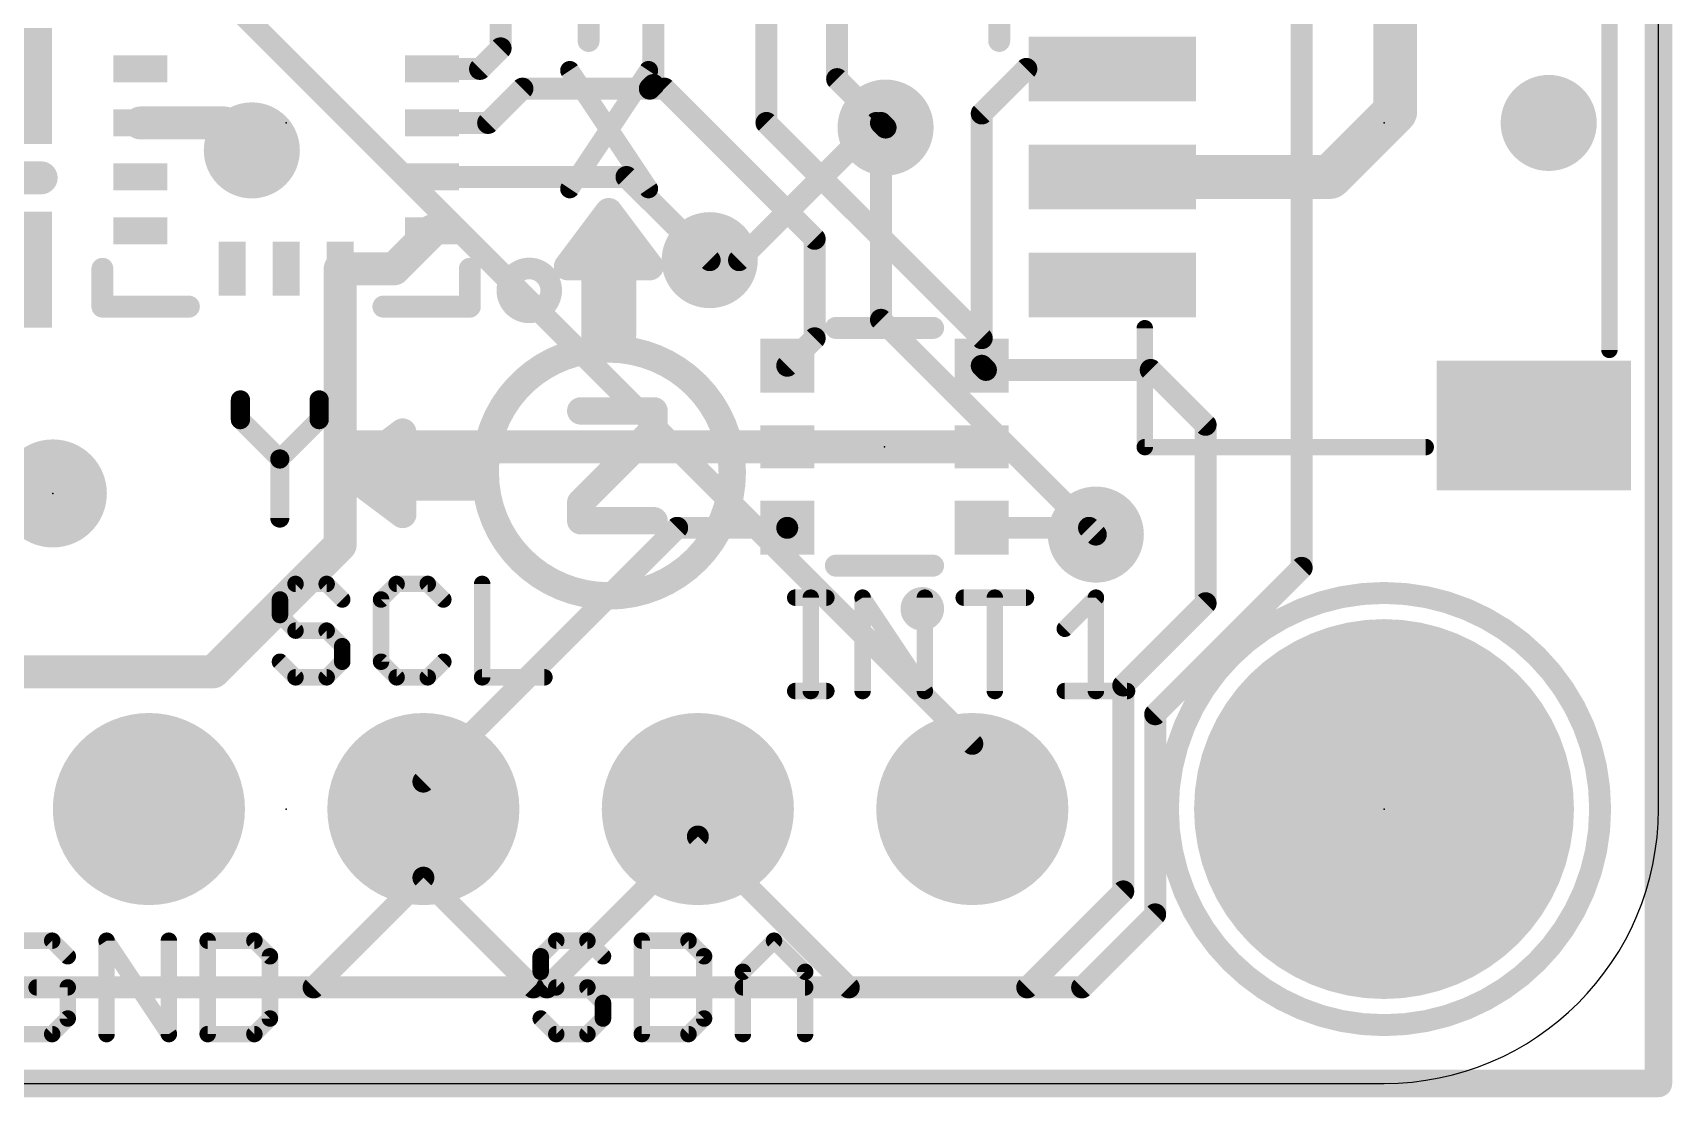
# Model space of a CAD drawing. Extents: x -0.1 to 25.5, y -0.1 to 17.9.
# Drawn here: x 10.36 to 25.53, y -0.13 to 9.72 of the extents above; entities that cross this region are included whole.
import ezdxf

# ---------------------------------------------------------------- set-up
doc = ezdxf.new("R2010")
doc.units = 0
for name, color, linetype in [('1', 12, 'CONTINUOUS'), ('16', 5, 'CONTINUOUS'), ('17', 110, 'CONTINUOUS'), ('18', 110, 'CONTINUOUS'), ('20', 53, 'CONTINUOUS'), ('21', 40, 'CONTINUOUS'), ('23', 40, 'CONTINUOUS')]:
    doc.layers.add(name, color=color, linetype=linetype)

# ---------------------------------------------------------------- blocks, each defined once
blk = doc.blocks.new('RECT')
blk.add_solid([(-0.5, -0.5), (0.5, -0.5), (-0.5, 0.5), (0.5, 0.5)])
blk = doc.blocks.new('PIE')
at = {"const_width": 0.5}
blk.add_lwpolyline([(0, -0.25, 1), (0, 0.25, 1), (0, -0.25)], format="xyb", dxfattribs=at)
blk = doc.blocks.new('ROUNDP')
at = {"const_width": 0.5}
blk.add_lwpolyline([(0, -0.25, 1), (0, 0.25, 1), (0, -0.25)], format="xyb", dxfattribs=at)
blk = doc.blocks.new('ROUNDV')
at = {"const_width": 0.5}
blk.add_lwpolyline([(0, -0.25, 1), (0, 0.25, 1), (0, -0.25)], format="xyb", dxfattribs=at)

msp = doc.modelspace()

# ---------------------------------------------------------------- linework, layer by layer
at = {"layer": '1'}
for points, const_width in [([(25.4, 17.78), (25.4, 0)], 0.254), ([(22.9631, 8.9931), (22.9631, 10.8981)], 0.4064), ([(14.685, 10.8115), (14.685, 9.5805)], 0.2032), ([(16.099, 10.199), (16.099, 9.241)], 0.2032), ([(17.799, 9.2957), (17.799, 10.199)], 0.2032), ([(17.145, 10.053), (17.145, 8.89)], 0.2032), ([(14.685, 9.5805), (14.4945, 9.39)], 0.2032), ([(14.4945, 9.39), (14.05, 9.39)], 0.2032), ([(19.55, 9.39), (19.1372, 8.9772)], 0.2032), ([(20.346, 9.39), (19.55, 9.39)], 0.2032), ([(14.8867, 9.2075), (14.5692, 8.89)], 0.2032), ([(16.0655, 9.2075), (14.8867, 9.2075)], 0.2032), ([(16.099, 9.241), (16.0655, 9.2075)], 0.2032), ([(16.2015, 9.2075), (16.0655, 9.2075)], 0.2032), ([(17.5912, 7.8178), (16.2015, 9.2075)], 0.2032), ([(18.2474, 8.8473), (17.799, 9.2957)], 0.2032), ([(22.36, 8.39), (22.9631, 8.9931)], 0.4064), ([(11.35, 8.89), (12.1285, 8.89)], 0.3048), ([(12.1285, 8.89), (12.3825, 8.636)], 0.3048), ([(14.05, 8.89), (14.5692, 8.89)], 0.2032), ([(17.145, 8.89), (19.1372, 6.8978)], 0.2032), ([(19.1372, 8.9772), (19.1372, 6.6428)], 0.2032), ([(20.346, 8.39), (22.36, 8.39)], 0.4064), ([(14.05, 8.39), (15.8497, 8.39)], 0.2032), ([(15.8497, 8.39), (16.6197, 7.62)], 0.2032), ([(14.05, 7.89), (13.7, 7.54)], 0.3048), ([(17.5912, 6.8968), (17.5912, 7.8178)], 0.2032), ([(13.2, 7.54), (13.2, 5.969)], 0.3048), ([(13.7, 7.54), (13.2, 7.54)], 0.3048), ([(17.3372, 6.6428), (17.5912, 6.8968)], 0.2032), ([(19.1372, 6.8978), (19.1372, 6.6428)], 0.2032), ([(19.1372, 6.6428), (19.176, 6.604)], 0.2032), ([(19.176, 6.604), (20.701, 6.604)], 0.2032), ([(20.701, 6.604), (21.209, 6.096)], 0.2032), ([(13.2, 5.969), (13.2, 4.984)], 0.3048), ([(13.2762, 5.8928), (13.2, 5.969)], 0.3048), ([(21.209, 6.096), (21.209, 4.445)], 0.2032), ([(17.3372, 5.8928), (13.2762, 5.8928)], 0.3048), ([(17.3372, 5.8928), (19.1372, 5.8928)], 0.3048), ([(13.97, 2.794), (16.3188, 5.1428)], 0.2032), ([(16.3188, 5.1428), (17.3372, 5.1428)], 0.2032), ([(17.3372, 5.1428), (17.3372, 5.1428)], 0.2032), ([(19.1372, 5.1428), (20.1302, 5.1428)], 0.2032), ([(20.1302, 5.1428), (20.193, 5.08)], 0.2032), ([(13.2, 4.984), (12.026, 3.81)], 0.3048), ([(21.209, 4.445), (20.447, 3.683)], 0.2032), ([(12.026, 3.81), (10.16, 3.81)], 0.3048), ([(20.447, 3.683), (20.447, 1.778)], 0.2032), ([(13.97, 2.794), (13.97, 2.54)], 0.2032), ([(16.51, 2.286), (16.51, 2.54)], 0.2032), ([(15.113, 0.889), (16.51, 2.286)], 0.2032), ([(17.907, 0.889), (16.51, 2.286)], 0.2032), ([(20.447, 1.778), (19.558, 0.889)], 0.2032), ([(5.4321, 0.889), (15.113, 0.889)], 0.2032), ([(19.558, 0.889), (17.907, 0.889)], 0.2032), ([(25.4, 0), (0, 0)], 0.254)]:
    msp.add_lwpolyline(points, dxfattribs=dict(at, const_width=const_width))
for points, const_width in [([(14.6342, 9.5805, 1), (14.7358, 9.5805)], 0.1016), ([(14.7209, 9.5446, 1), (14.6491, 9.6164)], 0.1016), ([(14.05, 9.4408, 1), (14.05, 9.3392)], 0.1016), ([(14.4586, 9.4259, 1), (14.5304, 9.3541)], 0.1016), ([(14.4945, 9.3392, 1), (14.4945, 9.4408)], 0.1016), ([(19.55, 9.4408, 1), (19.55, 9.3392)], 0.1016), ([(19.5859, 9.3541, 1), (19.5141, 9.4259)], 0.1016), ([(20.346, 9.3392, 1), (20.346, 9.4408)], 0.1016), ([(14.8867, 9.2583, 1), (14.8867, 9.1567)], 0.1016), ([(14.9227, 9.1716, 1), (14.8508, 9.2434)], 0.1016), ([(16.0655, 9.2583, 1), (16.0655, 9.1567)], 0.1016), ([(16.0296, 9.2434, 1), (16.1014, 9.1716)], 0.1016), ([(16.0482, 9.241, 1), (16.1498, 9.241)], 0.1016), ([(16.1349, 9.2051, 1), (16.0631, 9.2769)], 0.1016), ([(16.0655, 9.1567, 1), (16.0655, 9.2583)], 0.1016), ([(16.2374, 9.2434, 1), (16.1656, 9.1716)], 0.1016), ([(16.2015, 9.1567, 1), (16.2015, 9.2583)], 0.1016), ([(17.8349, 9.3316, 1), (17.7631, 9.2598)], 0.1016), ([(17.7482, 9.2957, 1), (17.8498, 9.2957)], 0.1016), ([(23.035, 8.9213, 1), (22.8913, 9.065)], 0.2032), ([(11.35, 8.9662, 1), (11.35, 8.8138)], 0.1524), ([(12.1824, 8.9439, 1), (12.0746, 8.8361)], 0.1524), ([(12.1285, 8.8138, 1), (12.1285, 8.9662)], 0.1524), ([(14.05, 8.9408, 1), (14.05, 8.8392)], 0.1016), ([(14.5333, 8.9259, 1), (14.6052, 8.8541)], 0.1016), ([(14.5692, 8.8392, 1), (14.5692, 8.9408)], 0.1016), ([(17.1809, 8.9259, 1), (17.1091, 8.8541)], 0.1016), ([(19.188, 8.9772, 1), (19.0864, 8.9772)], 0.1016), ([(19.1013, 9.0131, 1), (19.1731, 8.9413)], 0.1016), ([(22.8615, 8.9931, 1), (23.0647, 8.9931)], 0.2032), ([(17.0942, 8.89, 1), (17.1958, 8.89)], 0.1016), ([(18.2115, 8.8114, 1), (18.2833, 8.8832)], 0.1016), ([(12.3286, 8.5821, 1), (12.4364, 8.6899)], 0.1524), ([(20.346, 8.4916, 1), (20.346, 8.2884)], 0.2032), ([(22.2882, 8.4618, 1), (22.4318, 8.3182)], 0.2032), ([(22.36, 8.2884, 1), (22.36, 8.4916)], 0.2032), ([(14.05, 8.4408, 1), (14.05, 8.3392)], 0.1016), ([(15.8856, 8.4259, 1), (15.8138, 8.3541)], 0.1016), ([(15.8497, 8.3392, 1), (15.8497, 8.4408)], 0.1016), ([(14.1039, 7.8361, 1), (13.9961, 7.9439)], 0.1524), ([(17.642, 7.8178, 1), (17.5404, 7.8178)], 0.1016), ([(17.5553, 7.7819, 1), (17.6271, 7.8537)], 0.1016), ([(13.2762, 7.54, 1), (13.1238, 7.54)], 0.1524), ([(13.2, 7.6162, 1), (13.2, 7.4638)], 0.1524), ([(13.6461, 7.5939, 1), (13.7539, 7.4861)], 0.1524), ([(13.7, 7.4638, 1), (13.7, 7.6162)], 0.1524), ([(16.5838, 7.5841, 1), (16.6556, 7.6559)], 0.1016), ([(17.6271, 6.8609, 1), (17.5553, 6.9327)], 0.1016), ([(19.188, 6.8978, 1), (19.0864, 6.8978)], 0.1016), ([(19.1013, 6.8619, 1), (19.1731, 6.9337)], 0.1016), ([(17.5404, 6.8968, 1), (17.642, 6.8968)], 0.1016), ([(17.3013, 6.6787, 1), (17.3731, 6.6069)], 0.1016), ([(19.1731, 6.6787, 1), (19.1013, 6.6069)], 0.1016), ([(19.0864, 6.6428, 1), (19.188, 6.6428)], 0.1016), ([(19.0864, 6.6428, 1), (19.188, 6.6428)], 0.1016), ([(19.176, 6.6548, 1), (19.176, 6.5532)], 0.1016), ([(19.1401, 6.5681, 1), (19.2119, 6.6399)], 0.1016), ([(20.7369, 6.6399, 1), (20.6651, 6.5681)], 0.1016), ([(20.701, 6.5532, 1), (20.701, 6.6548)], 0.1016), ([(13.2762, 5.969, 1), (13.1238, 5.969)], 0.1524), ([(13.2539, 6.0229, 1), (13.1461, 5.9151)], 0.1524), ([(21.2598, 6.096, 1), (21.1582, 6.096)], 0.1016), ([(21.1731, 6.0601, 1), (21.2449, 6.1319)], 0.1016), ([(13.1238, 5.969, 1), (13.2762, 5.969)], 0.1524), ([(13.2762, 5.969, 1), (13.2762, 5.8166)], 0.1524), ([(13.2223, 5.8389, 1), (13.3301, 5.9467)], 0.1524), ([(17.3372, 5.969, 1), (17.3372, 5.8166)], 0.1524), ([(17.3372, 5.8166, 1), (17.3372, 5.969)], 0.1524), ([(19.1372, 5.8166, 1), (19.1372, 5.969)], 0.1524), ([(16.3188, 5.1936, 1), (16.3188, 5.092)], 0.1016), ([(16.3547, 5.1069, 1), (16.2829, 5.1787)], 0.1016), ([(17.3731, 5.1787, 1), (17.3013, 5.1069)], 0.1016), ([(17.3013, 5.1069, 1), (17.3731, 5.1787)], 0.1016), ([(17.3372, 5.092, 1), (17.3372, 5.1936)], 0.1016), ([(19.1372, 5.1936, 1), (19.1372, 5.092)], 0.1016), ([(20.1661, 5.1787, 1), (20.0943, 5.1069)], 0.1016), ([(20.1302, 5.092, 1), (20.1302, 5.1936)], 0.1016), ([(20.1571, 5.0441, 1), (20.2289, 5.1159)], 0.1016), ([(13.1238, 4.984, 1), (13.2762, 4.984)], 0.1524), ([(13.2539, 4.9301, 1), (13.1461, 5.0379)], 0.1524), ([(21.1582, 4.445, 1), (21.2598, 4.445)], 0.1016), ([(21.2449, 4.4091, 1), (21.1731, 4.4809)], 0.1016), ([(12.026, 3.7338, 1), (12.026, 3.8862)], 0.1524), ([(11.9721, 3.8639, 1), (12.0799, 3.7561)], 0.1524), ([(20.4978, 3.683, 1), (20.3962, 3.683)], 0.1016), ([(20.4111, 3.7189, 1), (20.4829, 3.6471)], 0.1016), ([(14.0208, 2.794, 1), (13.9192, 2.794)], 0.1016), ([(13.9341, 2.8299, 1), (14.0059, 2.7581)], 0.1016), ([(13.9192, 2.54, 1), (14.0208, 2.54)], 0.1016), ([(16.5608, 2.54, 1), (16.4592, 2.54)], 0.1016), ([(16.5459, 2.3219, 1), (16.4741, 2.2501)], 0.1016), ([(16.4592, 2.286, 1), (16.5608, 2.286)], 0.1016), ([(16.5459, 2.2501, 1), (16.4741, 2.3219)], 0.1016), ([(20.3962, 1.778, 1), (20.4978, 1.778)], 0.1016), ([(20.4829, 1.7421, 1), (20.4111, 1.8139)], 0.1016), ([(15.0771, 0.9249, 1), (15.1489, 0.8531)], 0.1016), ([(15.113, 0.8382, 1), (15.113, 0.9398)], 0.1016), ([(17.907, 0.9398, 1), (17.907, 0.8382)], 0.1016), ([(17.8711, 0.8531, 1), (17.9429, 0.9249)], 0.1016), ([(19.5221, 0.9249, 1), (19.5939, 0.8531)], 0.1016), ([(19.558, 0.8382, 1), (19.558, 0.9398)], 0.1016), ([(25.3365, 0, 1), (25.4635, 0)], 0.127), ([(25.4, -0.0635, 1), (25.4, 0.0635)], 0.127)]:
    msp.add_lwpolyline(points, format="xyb", dxfattribs=dict(at, const_width=const_width))
at = {"layer": '16'}
for points, const_width in [([(25.4, 17.78), (25.4, 0)], 0.254), ([(11.3665, 10.8268), (19.05, 3.1433)], 0.2032), ([(22.098, 10.16), (22.098, 4.7727)], 0.2032), ([(16.891, 7.62), (18.161, 8.89)], 0.2032), ([(18.161, 8.89), (18.2047, 8.89)], 0.2032), ([(18.2047, 8.89), (18.2474, 8.8473)], 0.2032), ([(18.2047, 7.0683), (18.2047, 8.89)], 0.2032), ([(16.6197, 7.62), (16.891, 7.62)], 0.2032), ([(20.193, 5.08), (18.2047, 7.0683)], 0.2032), ([(22.098, 4.7727), (20.7424, 3.4171)], 0.2032), ([(20.7424, 3.4171), (20.7424, 1.5654)], 0.2032), ([(19.05, 3.1433), (19.05, 2.54)], 0.2032), ([(13.97, 1.905), (13.97, 2.54)], 0.2032), ([(12.954, 0.889), (13.97, 1.905)], 0.2032), ([(14.986, 0.889), (13.97, 1.905)], 0.2032), ([(20.7424, 1.5654), (20.066, 0.889)], 0.2032), ([(5.969, 0.889), (12.954, 0.889)], 0.2032), ([(20.066, 0.889), (14.986, 0.889)], 0.2032), ([(25.4, 0), (0, 0)], 0.254)]:
    msp.add_lwpolyline(points, dxfattribs=dict(at, const_width=const_width))
for points, const_width in [([(18.161, 8.9408, 1), (18.161, 8.8392)], 0.1016), ([(18.1969, 8.8541, 1), (18.1251, 8.9259)], 0.1016), ([(18.2406, 8.9259, 1), (18.1688, 8.8541)], 0.1016), ([(18.2555, 8.89, 1), (18.1539, 8.89)], 0.1016), ([(18.2047, 8.8392, 1), (18.2047, 8.9408)], 0.1016), ([(18.2115, 8.8114, 1), (18.2833, 8.8832)], 0.1016), ([(16.6197, 7.6708, 1), (16.6197, 7.5692)], 0.1016), ([(16.8551, 7.6559, 1), (16.9269, 7.5841)], 0.1016), ([(16.891, 7.5692, 1), (16.891, 7.6708)], 0.1016), ([(18.2406, 7.1042, 1), (18.1688, 7.0324)], 0.1016), ([(18.1539, 7.0683, 1), (18.2555, 7.0683)], 0.1016), ([(20.1571, 5.0441, 1), (20.2289, 5.1159)], 0.1016), ([(22.1339, 4.7368, 1), (22.0621, 4.8087)], 0.1016), ([(22.0472, 4.7727, 1), (22.1488, 4.7727)], 0.1016), ([(20.7932, 3.4171, 1), (20.6916, 3.4171)], 0.1016), ([(20.7065, 3.4531, 1), (20.7783, 3.3812)], 0.1016), ([(19.1008, 3.1433, 1), (18.9992, 3.1433)], 0.1016), ([(19.0141, 3.1074, 1), (19.0859, 3.1792)], 0.1016), ([(14.0208, 2.54, 1), (13.9192, 2.54)], 0.1016), ([(18.9992, 2.54, 1), (19.1008, 2.54)], 0.1016), ([(14.0059, 1.9409, 1), (13.9341, 1.8691)], 0.1016), ([(14.0059, 1.8691, 1), (13.9341, 1.9409)], 0.1016), ([(13.9192, 1.905, 1), (14.0208, 1.905)], 0.1016), ([(20.6916, 1.5654, 1), (20.7932, 1.5654)], 0.1016), ([(20.7783, 1.5295, 1), (20.7065, 1.6013)], 0.1016), ([(12.9181, 0.9249, 1), (12.9899, 0.8531)], 0.1016), ([(12.954, 0.8382, 1), (12.954, 0.9398)], 0.1016), ([(14.986, 0.9398, 1), (14.986, 0.8382)], 0.1016), ([(14.9501, 0.8531, 1), (15.0219, 0.9249)], 0.1016), ([(20.0301, 0.9249, 1), (20.1019, 0.8531)], 0.1016), ([(20.066, 0.8382, 1), (20.066, 0.9398)], 0.1016), ([(25.3365, 0, 1), (25.4635, 0)], 0.127), ([(25.4, -0.0635, 1), (25.4, 0.0635)], 0.127)]:
    msp.add_lwpolyline(points, format="xyb", dxfattribs=dict(at, const_width=const_width))
at = {"layer": '20'}
for p, q in [((25.4, 2.54), (25.4, 15.24)), ((2.54, 0), (22.86, 0))]:
    msp.add_line(p, q, dxfattribs=at)
msp.add_arc((22.86, 2.54), 2.54, 270, 0, dxfattribs=at)
at = {"layer": '21'}
for points, const_width in [([(15.499, 9.649), (15.499, 12.449)], 0.2032), ([(19.299, 12.449), (19.299, 9.649)], 0.2032), ([(24.946, 6.79), (24.946, 10.99)], 0.1524), ([(15.3249, 9.3745), (16.0537, 8.2814)], 0.1778), ([(16.0537, 9.3745), (15.3249, 8.2814)], 0.1778), ([(10.433, 8.382), (9.633, 8.382)], 0.3048), ([(15.3045, 7.5605), (15.6855, 8.0685)], 0.254), ([(15.6855, 8.0685), (16.0665, 7.5605)], 0.254), ([(15.5396, 7.874), (15.8314, 7.874)], 0.254), ([(15.3491, 7.62), (16.0219, 7.62)], 0.254), ([(11, 7.19), (11, 7.54)], 0.2032), ([(14.4, 7.19), (14.4, 7.54)], 0.2032), ([(15.5585, 7.5605), (15.3045, 7.5605)], 0.254), ([(15.5585, 6.9255), (15.5585, 7.5605)], 0.254), ([(16.0665, 7.5605), (15.8125, 7.5605)], 0.254), ([(15.8125, 7.5605), (15.8125, 6.9255)], 0.254), ([(15.5585, 7.366), (15.8125, 7.366)], 0.254), ([(11.8, 7.19), (11, 7.19)], 0.2032), ([(13.6, 7.19), (14.4, 7.19)], 0.2032), ([(15.5585, 7.112), (15.8125, 7.112)], 0.254), ([(15.8125, 6.9255), (15.5585, 6.9255)], 0.254), ([(17.7872, 6.9928), (18.6872, 6.9928)], 0.2032), ([(20.646, 5.89), (20.646, 6.99)], 0.1524), ([(12.2769, 6.3265), (12.2769, 6.1443)], 0.1778), ([(13.0057, 6.1443), (13.0057, 6.3265)], 0.1778), ([(12.2769, 6.1443), (12.6413, 5.78)], 0.1778), ([(12.6413, 5.78), (13.0057, 6.1443)], 0.1778), ([(15.4265, 6.2249), (16.1044, 6.2249)], 0.254), ([(16.1044, 6.2249), (16.1044, 6.0554)], 0.254), ([(13.2705, 5.6475), (13.7785, 6.0285)], 0.254), ([(13.7785, 6.0285), (13.7785, 5.7745)], 0.254), ([(16.1044, 6.0554), (15.4265, 5.3775)], 0.254), ([(13.5298, 5.842), (13.7785, 5.842)], 0.254), ([(23.246, 5.89), (20.646, 5.89)], 0.1524), ([(12.6413, 5.78), (12.6413, 5.2334)], 0.1778), ([(13.7785, 5.2665), (13.2705, 5.6475)], 0.254), ([(13.7785, 5.7745), (14.4135, 5.7745)], 0.254), ([(14.4135, 5.7745), (14.4135, 5.5205)], 0.254), ([(13.3498, 5.588), (14.4135, 5.588)], 0.254), ([(14.4135, 5.5205), (13.7785, 5.5205)], 0.254), ([(13.7785, 5.5205), (13.7785, 5.2665)], 0.254), ([(15.4265, 5.3775), (15.4265, 5.208)], 0.254), ([(13.6885, 5.334), (13.7785, 5.334)], 0.254), ([(15.4265, 5.208), (16.1044, 5.208)], 0.254), ([(17.7872, 4.7928), (18.6872, 4.7928)], 0.2032), ([(12.787, 4.6235), (12.6429, 4.4795)], 0.1524), ([(12.6429, 4.4795), (12.6429, 4.3354)], 0.1524), ([(13.0751, 4.6235), (12.787, 4.6235)], 0.1524), ([(13.2191, 4.4795), (13.0751, 4.6235)], 0.1524), ([(13.7225, 4.6235), (13.5784, 4.4795)], 0.1524), ([(13.5784, 4.4795), (13.5784, 3.9033)], 0.1524), ([(14.0106, 4.6235), (13.7225, 4.6235)], 0.1524), ([(14.1547, 4.4795), (14.0106, 4.6235)], 0.1524), ([(14.514, 4.6235), (14.514, 3.7592)], 0.1524), ([(17.4111, 4.4965), (17.6992, 4.4965)], 0.1524), ([(17.5551, 3.6322), (17.5551, 4.4965)], 0.1524), ([(18.0348, 3.6322), (18.0348, 4.4965)], 0.1524), ([(18.0348, 4.4965), (18.611, 3.6322)], 0.1524), ([(18.611, 3.6322), (18.611, 4.4965)], 0.1524), ([(18.9703, 4.4965), (19.5465, 4.4965)], 0.1524), ([(19.2584, 3.6322), (19.2584, 4.4965)], 0.1524), ([(19.9058, 4.2084), (20.1939, 4.4965)], 0.1524), ([(20.1939, 4.4965), (20.1939, 3.6322)], 0.1524), ([(12.6429, 4.3354), (12.787, 4.1914)], 0.1524), ([(12.787, 4.1914), (13.0751, 4.1914)], 0.1524), ([(13.0751, 4.1914), (13.2191, 4.0473)], 0.1524), ([(13.2191, 4.0473), (13.2191, 3.9033)], 0.1524), ([(12.787, 3.7592), (12.6429, 3.9033)], 0.1524), ([(13.2191, 3.9033), (13.0751, 3.7592)], 0.1524), ([(13.5784, 3.9033), (13.7225, 3.7592)], 0.1524), ([(14.0106, 3.7592), (14.1547, 3.9033)], 0.1524), ([(13.0751, 3.7592), (12.787, 3.7592)], 0.1524), ([(13.7225, 3.7592), (14.0106, 3.7592)], 0.1524), ([(14.514, 3.7592), (15.0902, 3.7592)], 0.1524), ([(17.4111, 3.6322), (17.6992, 3.6322)], 0.1524), ([(19.9058, 3.6322), (20.482, 3.6322)], 0.1524), ([(10.5351, 1.3215), (10.247, 1.3215)], 0.1524), ([(10.6791, 1.1775), (10.5351, 1.3215)], 0.1524), ([(11.0384, 0.4572), (11.0384, 1.3215)], 0.1524), ([(11.0384, 1.3215), (11.6147, 0.4572)], 0.1524), ([(11.6147, 0.4572), (11.6147, 1.3215)], 0.1524), ([(11.974, 1.3215), (11.974, 0.4572)], 0.1524), ([(12.4061, 1.3215), (11.974, 1.3215)], 0.1524), ([(12.5502, 1.1775), (12.4061, 1.3215)], 0.1524), ([(15.2, 1.3215), (15.0559, 1.1775)], 0.1524), ([(15.4881, 1.3215), (15.2, 1.3215)], 0.1524), ([(15.6321, 1.1775), (15.4881, 1.3215)], 0.1524), ([(15.9914, 1.3215), (15.9914, 0.4572)], 0.1524), ([(16.4236, 1.3215), (15.9914, 1.3215)], 0.1524), ([(16.5677, 1.1775), (16.4236, 1.3215)], 0.1524), ([(16.927, 1.0334), (17.2151, 1.3215)], 0.1524), ([(17.2151, 1.3215), (17.5032, 1.0334)], 0.1524), ([(12.5502, 0.6013), (12.5502, 1.1775)], 0.1524), ([(15.0559, 1.1775), (15.0559, 1.0334)], 0.1524), ([(16.5677, 0.6013), (16.5677, 1.1775)], 0.1524), ([(15.0559, 1.0334), (15.2, 0.8894)], 0.1524), ([(16.927, 0.4572), (16.927, 1.0334)], 0.1524), ([(17.5032, 1.0334), (17.5032, 0.4572)], 0.1524), ([(10.6791, 0.8894), (10.391, 0.8894)], 0.1524), ([(10.6791, 0.6013), (10.6791, 0.8894)], 0.1524), ([(15.2, 0.8894), (15.4881, 0.8894)], 0.1524), ([(15.4881, 0.8894), (15.6321, 0.7453)], 0.1524), ([(16.927, 0.8894), (17.5032, 0.8894)], 0.1524), ([(15.6321, 0.7453), (15.6321, 0.6013)], 0.1524), ([(10.5351, 0.4572), (10.6791, 0.6013)], 0.1524), ([(12.4061, 0.4572), (12.5502, 0.6013)], 0.1524), ([(15.2, 0.4572), (15.0559, 0.6013)], 0.1524), ([(15.6321, 0.6013), (15.4881, 0.4572)], 0.1524), ([(16.4236, 0.4572), (16.5677, 0.6013)], 0.1524), ([(10.247, 0.4572), (10.5351, 0.4572)], 0.1524), ([(11.974, 0.4572), (12.4061, 0.4572)], 0.1524), ([(15.4881, 0.4572), (15.2, 0.4572)], 0.1524), ([(15.9914, 0.4572), (16.4236, 0.4572)], 0.1524)]:
    msp.add_lwpolyline(points, dxfattribs=dict(at, const_width=const_width))
for points, const_width in [([(15.4482, 9.649, 1), (15.5498, 9.649)], 0.1016), ([(19.2482, 9.649, 1), (19.3498, 9.649)], 0.1016), ([(15.3619, 9.3992, 1), (15.2879, 9.3499)], 0.0889), ([(16.0906, 9.3499, 1), (16.0167, 9.3992)], 0.0889), ([(10.433, 8.3058, 1), (10.433, 8.4582)], 0.1524), ([(15.2879, 8.3061, 1), (15.3619, 8.2567)], 0.0889), ([(16.0167, 8.2567, 1), (16.0906, 8.3061)], 0.0889), ([(15.7363, 8.1066, 1), (15.6347, 8.0304)], 0.127), ([(15.7363, 8.0304, 1), (15.6347, 8.1066)], 0.127), ([(15.5396, 7.9375, 1), (15.5396, 7.8105)], 0.127), ([(15.8314, 7.8105, 1), (15.8314, 7.9375)], 0.127), ([(15.3491, 7.6835, 1), (15.3491, 7.5565)], 0.127), ([(16.0219, 7.5565, 1), (16.0219, 7.6835)], 0.127), ([(11.0508, 7.54, 1), (10.9492, 7.54)], 0.1016), ([(14.4508, 7.54, 1), (14.3492, 7.54)], 0.1016), ([(14.95, 7.24, 1), (14.95, 7.44, 1), (14.95, 7.24)], 0.4064), ([(15.3045, 7.624, 1), (15.3045, 7.497)], 0.127), ([(15.2537, 7.5986, 1), (15.3553, 7.5224)], 0.127), ([(15.622, 7.5605, 1), (15.495, 7.5605)], 0.127), ([(15.5585, 7.497, 1), (15.5585, 7.624)], 0.127), ([(15.8125, 7.624, 1), (15.8125, 7.497)], 0.127), ([(15.876, 7.5605, 1), (15.749, 7.5605)], 0.127), ([(16.0157, 7.5224, 1), (16.1173, 7.5986)], 0.127), ([(16.0665, 7.497, 1), (16.0665, 7.624)], 0.127), ([(15.5585, 7.4295, 1), (15.5585, 7.3025)], 0.127), ([(15.8125, 7.3025, 1), (15.8125, 7.4295)], 0.127), ([(11, 7.2408, 1), (11, 7.1392)], 0.1016), ([(11.8, 7.1392, 1), (11.8, 7.2408)], 0.1016), ([(13.6, 7.2408, 1), (13.6, 7.1392)], 0.1016), ([(14.4, 7.1392, 1), (14.4, 7.2408)], 0.1016), ([(10.9492, 7.19, 1), (11.0508, 7.19)], 0.1016), ([(14.3492, 7.19, 1), (14.4508, 7.19)], 0.1016), ([(15.5585, 7.1755, 1), (15.5585, 7.0485)], 0.127), ([(15.8125, 7.0485, 1), (15.8125, 7.1755)], 0.127), ([(15.5585, 6.989, 1), (15.5585, 6.862)], 0.127), ([(15.495, 6.9255, 1), (15.622, 6.9255)], 0.127), ([(15.749, 6.9255, 1), (15.876, 6.9255)], 0.127), ([(15.8125, 6.862, 1), (15.8125, 6.989)], 0.127), ([(17.7872, 7.0436, 1), (17.7872, 6.942)], 0.1016), ([(18.6872, 6.942, 1), (18.6872, 7.0436)], 0.1016), ([(20.6841, 6.99, 1), (20.6079, 6.99)], 0.0762), ([(15.6855, 6.7985, 0.4245), (14.5425, 5.6555)], 0.254), ([(16.8285, 5.6555, 0.4142), (15.6855, 6.7985)], 0.254), ([(15.6855, 6.862, 1), (15.6855, 6.735)], 0.127), ([(15.6844, 6.735, 1), (15.6866, 6.862)], 0.127), ([(24.9079, 6.79, 1), (24.9841, 6.79)], 0.0762), ([(12.3214, 6.3265, 1), (12.2325, 6.3265)], 0.0889), ([(13.0501, 6.3265, 1), (12.9612, 6.3265)], 0.0889), ([(12.3083, 6.1758, 1), (12.2455, 6.1129)], 0.0889), ([(13.0371, 6.1129, 1), (12.9742, 6.1758)], 0.0889), ([(15.4265, 6.2884, 1), (15.4265, 6.1614)], 0.127), ([(16.1679, 6.2249, 1), (16.0409, 6.2249)], 0.127), ([(16.1044, 6.1614, 1), (16.1044, 6.2884)], 0.127), ([(12.2325, 6.1443, 1), (12.3214, 6.1443)], 0.0889), ([(12.9612, 6.1443, 1), (13.0501, 6.1443)], 0.0889), ([(13.842, 6.0285, 1), (13.715, 6.0285)], 0.127), ([(13.8166, 5.9777, 1), (13.7404, 6.0793)], 0.127), ([(16.0409, 6.0554, 1), (16.1679, 6.0554)], 0.127), ([(16.1493, 6.0105, 1), (16.0595, 6.1003)], 0.127), ([(13.5298, 5.9055, 1), (13.5298, 5.7785)], 0.127), ([(13.7785, 5.7785, 1), (13.7785, 5.9055)], 0.127), ([(20.646, 5.9281, 1), (20.646, 5.8519)], 0.0762), ([(20.6079, 5.89, 1), (20.6841, 5.89)], 0.0762), ([(23.246, 5.8519, 1), (23.246, 5.9281)], 0.0762), ([(12.6857, 5.78, 1), (12.5968, 5.78)], 0.0889), ([(12.6098, 5.8114, 1), (12.6727, 5.7485)], 0.0889), ([(12.6098, 5.7485, 1), (12.6727, 5.8114)], 0.0889), ([(13.3086, 5.6983, 1), (13.2324, 5.5967)], 0.127), ([(13.7785, 5.838, 1), (13.7785, 5.711)], 0.127), ([(13.715, 5.7745, 1), (13.842, 5.7745)], 0.127), ([(14.477, 5.7745, 1), (14.35, 5.7745)], 0.127), ([(14.4135, 5.711, 1), (14.4135, 5.838)], 0.127), ([(14.5425, 5.6555, 0.4142), (15.6855, 4.5125)], 0.254), ([(14.606, 5.6555, 1), (14.479, 5.6555)], 0.127), ([(15.6855, 4.5125, 0.4142), (16.8285, 5.6555)], 0.254), ([(16.892, 5.6555, 1), (16.765, 5.6555)], 0.127), ([(13.2324, 5.6983, 1), (13.3086, 5.5967)], 0.127), ([(13.3498, 5.6515, 1), (13.3498, 5.5245)], 0.127), ([(13.7785, 5.584, 1), (13.7785, 5.457)], 0.127), ([(13.842, 5.5205, 1), (13.715, 5.5205)], 0.127), ([(14.4135, 5.5245, 1), (14.4135, 5.6515)], 0.127), ([(14.4135, 5.457, 1), (14.4135, 5.584)], 0.127), ([(14.479, 5.6544, 1), (14.606, 5.6566)], 0.127), ([(16.765, 5.6555, 1), (16.892, 5.6555)], 0.127), ([(14.35, 5.5205, 1), (14.477, 5.5205)], 0.127), ([(15.49, 5.3775, 1), (15.363, 5.3775)], 0.127), ([(15.3816, 5.4224, 1), (15.4714, 5.3326)], 0.127), ([(13.6885, 5.3975, 1), (13.6885, 5.2705)], 0.127), ([(13.715, 5.2665, 1), (13.842, 5.2665)], 0.127), ([(13.7404, 5.2157, 1), (13.8166, 5.3173)], 0.127), ([(13.7785, 5.2705, 1), (13.7785, 5.3975)], 0.127), ([(15.4265, 5.2715, 1), (15.4265, 5.1445)], 0.127), ([(16.1044, 5.1445, 1), (16.1044, 5.2715)], 0.127), ([(12.5968, 5.2334, 1), (12.6857, 5.2334)], 0.0889), ([(15.363, 5.208, 1), (15.49, 5.208)], 0.127), ([(17.7872, 4.8436, 1), (17.7872, 4.742)], 0.1016), ([(18.6872, 4.742, 1), (18.6872, 4.8436)], 0.1016), ([(12.681, 4.4795, 1), (12.6048, 4.4795)], 0.0762), ([(12.787, 4.6616, 1), (12.787, 4.5854)], 0.0762), ([(12.8139, 4.5966, 1), (12.76, 4.6505)], 0.0762), ([(13.102, 4.6505, 1), (13.0481, 4.5966)], 0.0762), ([(13.0751, 4.5854, 1), (13.0751, 4.6616)], 0.0762), ([(13.6165, 4.4795, 1), (13.5403, 4.4795)], 0.0762), ([(13.7225, 4.6616, 1), (13.7225, 4.5854)], 0.0762), ([(13.7494, 4.5966, 1), (13.6956, 4.6505)], 0.0762), ([(14.0376, 4.6505, 1), (13.9837, 4.5966)], 0.0762), ([(14.0106, 4.5854, 1), (14.0106, 4.6616)], 0.0762), ([(14.5521, 4.6235, 1), (14.4759, 4.6235)], 0.0762), ([(15.6855, 4.576, 1), (15.6855, 4.449)], 0.127), ([(15.6855, 4.449, 1), (15.6855, 4.576)], 0.127), ([(17.4111, 4.5346, 1), (17.4111, 4.4584)], 0.0762), ([(17.5932, 4.4965, 1), (17.517, 4.4965)], 0.0762), ([(17.6992, 4.4584, 1), (17.6992, 4.5346)], 0.0762), ([(18.0665, 4.5177, 1), (18.0031, 4.4754)], 0.0762), ([(18.0729, 4.4965, 1), (17.9967, 4.4965)], 0.0762), ([(18.5872, 4.2928, 1), (18.5872, 4.4928, 1), (18.5872, 4.2928)], 0.2032), ([(18.6491, 4.4965, 1), (18.5729, 4.4965)], 0.0762), ([(18.9703, 4.5346, 1), (18.9703, 4.4584)], 0.0762), ([(19.2965, 4.4965, 1), (19.2203, 4.4965)], 0.0762), ([(19.5465, 4.4584, 1), (19.5465, 4.5346)], 0.0762), ([(20.232, 4.4965, 1), (20.1558, 4.4965)], 0.0762), ([(20.2209, 4.4696, 1), (20.167, 4.5235)], 0.0762), ([(22.86, 0.54, 1), (22.86, 4.54, 1), (22.86, 0.54)], 0.2032), ([(12.616, 4.5064, 1), (12.6699, 4.4525)], 0.0762), ([(12.6699, 4.3624, 1), (12.616, 4.3085)], 0.0762), ([(13.1922, 4.4525, 1), (13.2461, 4.5064)], 0.0762), ([(13.5515, 4.5064, 1), (13.6054, 4.4525)], 0.0762), ([(14.1277, 4.4525, 1), (14.1816, 4.5064)], 0.0762), ([(12.6048, 4.3354, 1), (12.681, 4.3354)], 0.0762), ([(12.787, 4.2295, 1), (12.787, 4.1533)], 0.0762), ([(12.76, 4.1644, 1), (12.8139, 4.2183)], 0.0762), ([(13.102, 4.2183, 1), (13.0481, 4.1644)], 0.0762), ([(13.0751, 4.1533, 1), (13.0751, 4.2295)], 0.0762), ([(19.8789, 4.2354, 1), (19.9327, 4.1815)], 0.0762), ([(13.2572, 4.0473, 1), (13.181, 4.0473)], 0.0762), ([(13.1922, 4.0204, 1), (13.2461, 4.0743)], 0.0762), ([(12.6699, 3.9302, 1), (12.616, 3.8763)], 0.0762), ([(13.2461, 3.8763, 1), (13.1922, 3.9302)], 0.0762), ([(13.6054, 3.9302, 1), (13.5515, 3.8763)], 0.0762), ([(14.1816, 3.8763, 1), (14.1277, 3.9302)], 0.0762), ([(12.787, 3.7973, 1), (12.787, 3.7211)], 0.0762), ([(12.76, 3.7323, 1), (12.8139, 3.7861)], 0.0762), ([(13.0481, 3.7861, 1), (13.102, 3.7323)], 0.0762), ([(13.0751, 3.7211, 1), (13.0751, 3.7973)], 0.0762), ([(13.181, 3.9033, 1), (13.2572, 3.9033)], 0.0762), ([(13.5403, 3.9033, 1), (13.6165, 3.9033)], 0.0762), ([(13.7225, 3.7973, 1), (13.7225, 3.7211)], 0.0762), ([(13.6956, 3.7323, 1), (13.7494, 3.7861)], 0.0762), ([(13.9837, 3.7861, 1), (14.0376, 3.7323)], 0.0762), ([(14.0106, 3.7211, 1), (14.0106, 3.7973)], 0.0762), ([(14.514, 3.7973, 1), (14.514, 3.7211)], 0.0762), ([(14.4759, 3.7592, 1), (14.5521, 3.7592)], 0.0762), ([(15.0902, 3.7211, 1), (15.0902, 3.7973)], 0.0762), ([(17.4111, 3.6703, 1), (17.4111, 3.5941)], 0.0762), ([(17.517, 3.6322, 1), (17.5932, 3.6322)], 0.0762), ([(17.6992, 3.5941, 1), (17.6992, 3.6703)], 0.0762), ([(17.9967, 3.6322, 1), (18.0729, 3.6322)], 0.0762), ([(18.5729, 3.6322, 1), (18.6491, 3.6322)], 0.0762), ([(18.5793, 3.6111, 1), (18.6427, 3.6533)], 0.0762), ([(19.2203, 3.6322, 1), (19.2965, 3.6322)], 0.0762), ([(19.9058, 3.6703, 1), (19.9058, 3.5941)], 0.0762), ([(20.1558, 3.6322, 1), (20.232, 3.6322)], 0.0762), ([(20.482, 3.5941, 1), (20.482, 3.6703)], 0.0762), ([(10.562, 1.3485, 1), (10.5081, 1.2946)], 0.0762), ([(10.5351, 1.2834, 1), (10.5351, 1.3596)], 0.0762), ([(11.0701, 1.3427, 1), (11.0067, 1.3004)], 0.0762), ([(11.0765, 1.3215, 1), (11.0003, 1.3215)], 0.0762), ([(11.6528, 1.3215, 1), (11.5766, 1.3215)], 0.0762), ([(12.0121, 1.3215, 1), (11.9359, 1.3215)], 0.0762), ([(11.974, 1.3596, 1), (11.974, 1.2834)], 0.0762), ([(12.4331, 1.3485, 1), (12.3792, 1.2946)], 0.0762), ([(12.4061, 1.2834, 1), (12.4061, 1.3596)], 0.0762), ([(15.2, 1.3596, 1), (15.2, 1.2834)], 0.0762), ([(15.2269, 1.2946, 1), (15.173, 1.3485)], 0.0762), ([(15.515, 1.3485, 1), (15.4611, 1.2946)], 0.0762), ([(15.4881, 1.2834, 1), (15.4881, 1.3596)], 0.0762), ([(16.0295, 1.3215, 1), (15.9533, 1.3215)], 0.0762), ([(15.9914, 1.3596, 1), (15.9914, 1.2834)], 0.0762), ([(16.4506, 1.3485, 1), (16.3967, 1.2946)], 0.0762), ([(16.4236, 1.2834, 1), (16.4236, 1.3596)], 0.0762), ([(17.242, 1.3485, 1), (17.1881, 1.2946)], 0.0762), ([(17.242, 1.2946, 1), (17.1881, 1.3485)], 0.0762), ([(10.6522, 1.1505, 1), (10.7061, 1.2044)], 0.0762), ([(12.5883, 1.1775, 1), (12.5121, 1.1775)], 0.0762), ([(12.5232, 1.1505, 1), (12.5771, 1.2044)], 0.0762), ([(15.094, 1.1775, 1), (15.0178, 1.1775)], 0.0762), ([(15.029, 1.2044, 1), (15.0829, 1.1505)], 0.0762), ([(15.6052, 1.1505, 1), (15.6591, 1.2044)], 0.0762), ([(16.6058, 1.1775, 1), (16.5296, 1.1775)], 0.0762), ([(16.5407, 1.1505, 1), (16.5946, 1.2044)], 0.0762), ([(15.0829, 1.0604, 1), (15.029, 1.0065)], 0.0762), ([(15.0178, 1.0334, 1), (15.094, 1.0334)], 0.0762), ([(16.9, 1.0604, 1), (16.9539, 1.0065)], 0.0762), ([(16.9651, 1.0334, 1), (16.8889, 1.0334)], 0.0762), ([(17.5413, 1.0334, 1), (17.4651, 1.0334)], 0.0762), ([(17.4762, 1.0065, 1), (17.5301, 1.0604)], 0.0762), ([(10.391, 0.9275, 1), (10.391, 0.8513)], 0.0762), ([(10.7172, 0.8894, 1), (10.641, 0.8894)], 0.0762), ([(10.6791, 0.8513, 1), (10.6791, 0.9275)], 0.0762), ([(15.2, 0.9275, 1), (15.2, 0.8513)], 0.0762), ([(15.173, 0.8624, 1), (15.2269, 0.9163)], 0.0762), ([(15.515, 0.9163, 1), (15.4611, 0.8624)], 0.0762), ([(15.4881, 0.8513, 1), (15.4881, 0.9275)], 0.0762), ([(16.927, 0.9275, 1), (16.927, 0.8513)], 0.0762), ([(17.5032, 0.8513, 1), (17.5032, 0.9275)], 0.0762), ([(15.6702, 0.7453, 1), (15.594, 0.7453)], 0.0762), ([(15.6052, 0.7184, 1), (15.6591, 0.7723)], 0.0762), ([(10.641, 0.6013, 1), (10.7172, 0.6013)], 0.0762), ([(10.7061, 0.5743, 1), (10.6522, 0.6282)], 0.0762), ([(12.5121, 0.6013, 1), (12.5883, 0.6013)], 0.0762), ([(12.5771, 0.5743, 1), (12.5232, 0.6282)], 0.0762), ([(15.0829, 0.6282, 1), (15.029, 0.5743)], 0.0762), ([(15.594, 0.6013, 1), (15.6702, 0.6013)], 0.0762), ([(15.6591, 0.5743, 1), (15.6052, 0.6282)], 0.0762), ([(16.5296, 0.6013, 1), (16.6058, 0.6013)], 0.0762), ([(16.5946, 0.5743, 1), (16.5407, 0.6282)], 0.0762), ([(10.5081, 0.4841, 1), (10.562, 0.4303)], 0.0762), ([(10.5351, 0.4191, 1), (10.5351, 0.4953)], 0.0762), ([(11.0003, 0.4572, 1), (11.0765, 0.4572)], 0.0762), ([(11.5766, 0.4572, 1), (11.6528, 0.4572)], 0.0762), ([(11.583, 0.4361, 1), (11.6464, 0.4783)], 0.0762), ([(11.974, 0.4953, 1), (11.974, 0.4191)], 0.0762), ([(11.9359, 0.4572, 1), (12.0121, 0.4572)], 0.0762), ([(12.3792, 0.4841, 1), (12.4331, 0.4303)], 0.0762), ([(12.4061, 0.4191, 1), (12.4061, 0.4953)], 0.0762), ([(15.2, 0.4953, 1), (15.2, 0.4191)], 0.0762), ([(15.173, 0.4303, 1), (15.2269, 0.4841)], 0.0762), ([(15.4611, 0.4841, 1), (15.515, 0.4303)], 0.0762), ([(15.4881, 0.4191, 1), (15.4881, 0.4953)], 0.0762), ([(15.9914, 0.4953, 1), (15.9914, 0.4191)], 0.0762), ([(15.9533, 0.4572, 1), (16.0295, 0.4572)], 0.0762), ([(16.3967, 0.4841, 1), (16.4506, 0.4303)], 0.0762), ([(16.4236, 0.4191, 1), (16.4236, 0.4953)], 0.0762), ([(16.8889, 0.4572, 1), (16.9651, 0.4572)], 0.0762), ([(17.4651, 0.4572, 1), (17.5413, 0.4572)], 0.0762)]:
    msp.add_lwpolyline(points, format="xyb", dxfattribs=dict(at, const_width=const_width))
at = {"layer": '23'}
for p in [(12.7, 8.89), (22.86, 8.89), (18.2372, 5.8928), (10.541, 5.461), (12.7, 2.54), (22.86, 2.54)]:
    msp.add_point(p, dxfattribs=at)

# ---------------------------------------------------------------- block references
at = {"layer": '1', "xscale": 1.075, "rotation": 270}
for p in [(10.033, 9.232), (10.033, 7.532)]:
    msp.add_blockref('RECT', p, dxfattribs=at)
at = {"layer": '1'}
for p, xscale, yscale, rotation in [((20.346, 9.39), 1.55, 0.6, 180), ((14.05, 9.39), 0.5, 0.25, 180), ((14.05, 8.89), 0.5, 0.25, 180), ((20.346, 8.39), 1.55, 0.6, 180), ((14.05, 8.39), 0.5, 0.25, 180), ((14.05, 7.89), 0.5, 0.25, 180), ((12.2, 7.54), 0.5, 0.25, 90), ((12.7, 7.54), 0.5, 0.25, 90), ((13.2, 7.54), 0.5, 0.25, 90), ((20.346, 7.39), 1.55, 0.6, 180), ((17.3372, 6.6428), 0.5, 0.5, 90), ((19.1372, 6.6428), 0.5, 0.5, 90), ((24.246, 6.09), 1.8, 1.2, 180), ((17.3372, 5.8928), 0.4, 0.5, 90), ((19.1372, 5.8928), 0.4, 0.5, 90), ((17.3372, 5.1428), 0.5, 0.5, 90), ((19.1372, 5.1428), 0.5, 0.5, 90)]:
    msp.add_blockref('RECT', p, dxfattribs=dict(at, xscale=xscale, yscale=yscale, rotation=rotation))
at = {"layer": '1', "xscale": 0.5, "yscale": 0.25}
for p in [(11.35, 9.39), (11.35, 8.89), (11.35, 8.39), (11.35, 7.89)]:
    msp.add_blockref('RECT', p, dxfattribs=at)
at = {"layer": '1'}
msp.add_blockref('PIE', (10.541, 5.461), dxfattribs=at)
at = {"layer": '17', "xscale": 3.516, "yscale": 3.516}
msp.add_blockref('ROUNDP', (22.86, 2.54), dxfattribs=at)
msp.add_blockref('ROUNDP', (22.86, 2.54), dxfattribs=at)
at = {"layer": '17', "xscale": 1.778, "yscale": 1.778, "rotation": 90}
for p in [(11.43, 2.54), (11.43, 2.54), (13.97, 2.54), (13.97, 2.54), (16.51, 2.54), (16.51, 2.54), (19.05, 2.54), (19.05, 2.54)]:
    msp.add_blockref('ROUNDP', p, dxfattribs=at)
at = {"layer": '18', "xscale": 0.889, "yscale": 0.889}
for p in [(18.2474, 8.8473), (18.2474, 8.8473), (24.384, 8.89), (24.384, 8.89), (12.3825, 8.636), (12.3825, 8.636), (16.6197, 7.62), (16.6197, 7.62), (20.193, 5.08), (20.193, 5.08)]:
    msp.add_blockref('ROUNDV', p, dxfattribs=at)

doc.saveas('drawing.dxf')
